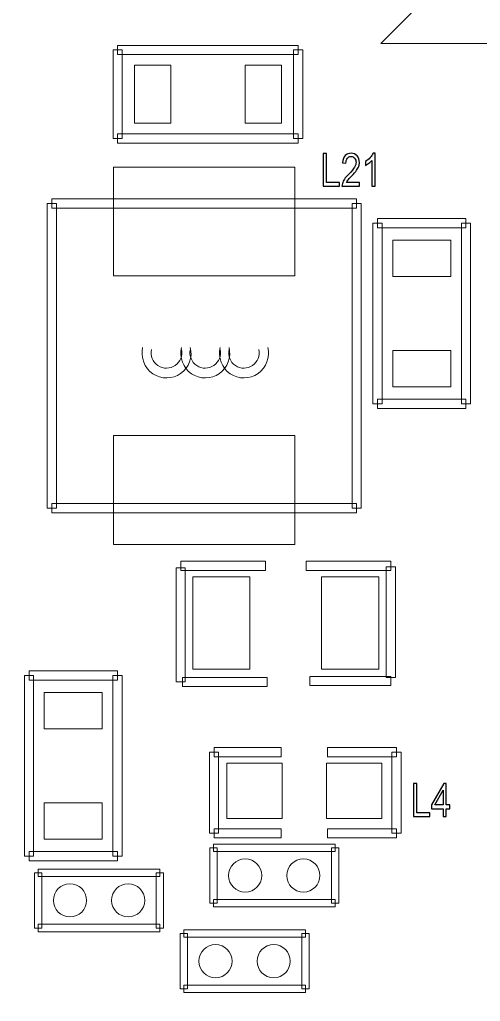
# Model space of a CAD drawing. Header units: millimetres. Extents: x -32 to 79, y -57 to 20.
# Drawn here: x -13.35 to -7, y -28.78 to -15.25 of the extents above; entities that cross this region are included whole.
import ezdxf

# ---------------------------------------------------------------- set-up
doc = ezdxf.new("R2010")
doc.units = ezdxf.units.MM
doc.header["$MEASUREMENT"] = 0
for name, color, linetype in [('BG_OUTLINE', 7, 'Continuous'), ('PG_SILKSCREEN_TOP', 7, 'Continuous'), ('PIN_TOP', 7, 'Continuous'), ('RD_SILKSCREEN_TOP', 7, 'Continuous')]:
    doc.layers.add(name, color=color, linetype=linetype)

msp = doc.modelspace()

# ---------------------------------------------------------------- linework, layer by layer
at = {"layer": 'BG_OUTLINE', "lineweight": 9}
msp.add_open_spline([(-31.5602, -57.3483), (-31.5602, -57.3483), (-31.5602, 2.6515), (-31.5602, 2.6515), (-31.5602, 2.6515), (-31.5602, 2.6515), (48.4395, 2.6515), (48.4395, 2.6515), (48.4395, 2.6515), (48.4395, 2.6515), (48.4395, -57.3483), (48.4395, -57.3483), (48.4395, -57.3483), (48.4395, -57.3483), (-31.5602, -57.3483), (-31.5602, -57.3483)], degree=3, knots=[0, 0, 0, 0, 0.25, 0.25, 0.25, 0.25, 0.5, 0.5, 0.5, 0.5, 0.75, 0.75, 0.75, 0.75, 1, 1, 1, 1], dxfattribs=at)
at = {"layer": 'PG_SILKSCREEN_TOP', "lineweight": 9}
for points, knots in [([(-6.5946, -13.7988), (-6.5946, -13.7988), (-8.3726, -15.5768), (-8.3726, -15.5768), (-8.3726, -15.5768), (-8.3726, -15.5768), (-6.5946, -15.5768), (-6.5946, -15.5768), (-6.5946, -15.5768), (-6.5946, -15.5768), (-6.5946, -13.7988), (-6.5946, -13.7988)], [0, 0, 0, 0, 0.3333333, 0.3333333, 0.3333333, 0.3333333, 0.6666667, 0.6666667, 0.6666667, 0.6666667, 1, 1, 1, 1]), ([(-12.0657, -15.6669), (-12.0657, -15.6669), (-11.9387, -15.6669), (-11.9387, -15.6669), (-11.9387, -15.6669), (-11.9387, -15.6669), (-11.9387, -16.8861), (-11.9387, -16.8861), (-11.9387, -16.8861), (-11.9387, -16.8861), (-12.0657, -16.8861), (-12.0657, -16.8861), (-12.0657, -16.8861), (-12.0657, -16.8861), (-12.0657, -15.6669), (-12.0657, -15.6669)], [0, 0, 0, 0, 0.25, 0.25, 0.25, 0.25, 0.5, 0.5, 0.5, 0.5, 0.75, 0.75, 0.75, 0.75, 1, 1, 1, 1]), ([(-9.513, -15.6034), (-9.513, -15.6034), (-9.513, -15.7304), (-9.513, -15.7304), (-9.513, -15.7304), (-9.513, -15.7304), (-12.0022, -15.7304), (-12.0022, -15.7304), (-12.0022, -15.7304), (-12.0022, -15.7304), (-12.0022, -15.6034), (-12.0022, -15.6034), (-12.0022, -15.6034), (-12.0022, -15.6034), (-9.513, -15.6034), (-9.513, -15.6034)], [0, 0, 0, 0, 0.25, 0.25, 0.25, 0.25, 0.5, 0.5, 0.5, 0.5, 0.75, 0.75, 0.75, 0.75, 1, 1, 1, 1]), ([(-9.4495, -16.8861), (-9.4495, -16.8861), (-9.5765, -16.8861), (-9.5765, -16.8861), (-9.5765, -16.8861), (-9.5765, -16.8861), (-9.5765, -15.6669), (-9.5765, -15.6669), (-9.5765, -15.6669), (-9.5765, -15.6669), (-9.4495, -15.6669), (-9.4495, -15.6669), (-9.4495, -15.6669), (-9.4495, -15.6669), (-9.4495, -16.8861), (-9.4495, -16.8861)], [0, 0, 0, 0, 0.25, 0.25, 0.25, 0.25, 0.5, 0.5, 0.5, 0.5, 0.75, 0.75, 0.75, 0.75, 1, 1, 1, 1]), ([(-12.0022, -16.9496), (-12.0022, -16.9496), (-12.0022, -16.8226), (-12.0022, -16.8226), (-12.0022, -16.8226), (-12.0022, -16.8226), (-9.513, -16.8226), (-9.513, -16.8226), (-9.513, -16.8226), (-9.513, -16.8226), (-9.513, -16.9496), (-9.513, -16.9496), (-9.513, -16.9496), (-9.513, -16.9496), (-12.0022, -16.9496), (-12.0022, -16.9496)], [0, 0, 0, 0, 0.25, 0.25, 0.25, 0.25, 0.5, 0.5, 0.5, 0.5, 0.75, 0.75, 0.75, 0.75, 1, 1, 1, 1]), ([(-8.7083, -17.7198), (-8.7083, -17.7198), (-8.7083, -17.8468), (-8.7083, -17.8468), (-8.7083, -17.8468), (-8.7083, -17.8468), (-12.9085, -17.8468), (-12.9085, -17.8468), (-12.9085, -17.8468), (-12.9085, -17.8468), (-12.9085, -17.7198), (-12.9085, -17.7198), (-12.9085, -17.7198), (-12.9085, -17.7198), (-8.7083, -17.7198), (-8.7083, -17.7198)], [0, 0, 0, 0, 0.25, 0.25, 0.25, 0.25, 0.5, 0.5, 0.5, 0.5, 0.75, 0.75, 0.75, 0.75, 1, 1, 1, 1]), ([(-12.972, -17.7833), (-12.972, -17.7833), (-12.845, -17.7833), (-12.845, -17.7833), (-12.845, -17.7833), (-12.845, -17.7833), (-12.845, -21.9834), (-12.845, -21.9834), (-12.845, -21.9834), (-12.845, -21.9834), (-12.972, -21.9834), (-12.972, -21.9834), (-12.972, -21.9834), (-12.972, -21.9834), (-12.972, -17.7833), (-12.972, -17.7833)], [0, 0, 0, 0, 0.25, 0.25, 0.25, 0.25, 0.5, 0.5, 0.5, 0.5, 0.75, 0.75, 0.75, 0.75, 1, 1, 1, 1]), ([(-8.6448, -21.9834), (-8.6448, -21.9834), (-8.7718, -21.9834), (-8.7718, -21.9834), (-8.7718, -21.9834), (-8.7718, -21.9834), (-8.7718, -17.7833), (-8.7718, -17.7833), (-8.7718, -17.7833), (-8.7718, -17.7833), (-8.6448, -17.7833), (-8.6448, -17.7833), (-8.6448, -17.7833), (-8.6448, -17.7833), (-8.6448, -21.9834), (-8.6448, -21.9834)], [0, 0, 0, 0, 0.25, 0.25, 0.25, 0.25, 0.5, 0.5, 0.5, 0.5, 0.75, 0.75, 0.75, 0.75, 1, 1, 1, 1]), ([(-7.2016, -17.991), (-7.2016, -17.991), (-7.2016, -18.118), (-7.2016, -18.118), (-7.2016, -18.118), (-7.2016, -18.118), (-8.4208, -18.118), (-8.4208, -18.118), (-8.4208, -18.118), (-8.4208, -18.118), (-8.4208, -17.991), (-8.4208, -17.991), (-8.4208, -17.991), (-8.4208, -17.991), (-7.2016, -17.991), (-7.2016, -17.991)], [0, 0, 0, 0, 0.25, 0.25, 0.25, 0.25, 0.5, 0.5, 0.5, 0.5, 0.75, 0.75, 0.75, 0.75, 1, 1, 1, 1]), ([(-8.4843, -18.0545), (-8.4843, -18.0545), (-8.3573, -18.0545), (-8.3573, -18.0545), (-8.3573, -18.0545), (-8.3573, -18.0545), (-8.3573, -20.5437), (-8.3573, -20.5437), (-8.3573, -20.5437), (-8.3573, -20.5437), (-8.4843, -20.5437), (-8.4843, -20.5437), (-8.4843, -20.5437), (-8.4843, -20.5437), (-8.4843, -18.0545), (-8.4843, -18.0545)], [0, 0, 0, 0, 0.25, 0.25, 0.25, 0.25, 0.5, 0.5, 0.5, 0.5, 0.75, 0.75, 0.75, 0.75, 1, 1, 1, 1]), ([(-7.1381, -20.5437), (-7.1381, -20.5437), (-7.2651, -20.5437), (-7.2651, -20.5437), (-7.2651, -20.5437), (-7.2651, -20.5437), (-7.2651, -18.0545), (-7.2651, -18.0545), (-7.2651, -18.0545), (-7.2651, -18.0545), (-7.1381, -18.0545), (-7.1381, -18.0545), (-7.1381, -18.0545), (-7.1381, -18.0545), (-7.1381, -20.5437), (-7.1381, -20.5437)], [0, 0, 0, 0, 0.25, 0.25, 0.25, 0.25, 0.5, 0.5, 0.5, 0.5, 0.75, 0.75, 0.75, 0.75, 1, 1, 1, 1]), ([(-11.0008, -19.7663), (-10.9666, -19.9021), (-11.0195, -20.0449), (-11.1339, -20.1256), (-11.1339, -20.1256), (-11.2483, -20.2064), (-11.4006, -20.2083), (-11.5171, -20.1306), (-11.5171, -20.1306), (-11.6335, -20.0529), (-11.6884, -19.9043), (-11.6577, -19.7677)], [0, 0, 0, 0, 0.3333333, 0.3333333, 0.3333333, 0.3333333, 0.6666667, 0.6666667, 0.6666667, 0.6666667, 1, 1, 1, 1]), ([(-11.5339, -19.7958), (-11.5533, -19.8804), (-11.5186, -19.9684), (-11.4466, -20.0169), (-11.4466, -20.0169), (-11.3745, -20.0655), (-11.28, -20.0647), (-11.2088, -20.015), (-11.2088, -20.015), (-11.1376, -19.9652), (-11.1032, -19.8815), (-11.124, -19.7971)], [0, 0, 0, 0, 0.3333333, 0.3333333, 0.3333333, 0.3333333, 0.6666667, 0.6666667, 0.6666667, 0.6666667, 1, 1, 1, 1]), ([(-10.4674, -19.7663), (-10.4332, -19.9021), (-10.4861, -20.0449), (-10.6005, -20.1256), (-10.6005, -20.1256), (-10.7149, -20.2064), (-10.8672, -20.2083), (-10.9837, -20.1306), (-10.9837, -20.1306), (-11.1001, -20.0529), (-11.155, -19.9043), (-11.1243, -19.7677)], [0, 0, 0, 0, 0.3333333, 0.3333333, 0.3333333, 0.3333333, 0.6666667, 0.6666667, 0.6666667, 0.6666667, 1, 1, 1, 1]), ([(-11.0005, -19.7958), (-11.0199, -19.8804), (-10.9852, -19.9684), (-10.9132, -20.0169), (-10.9132, -20.0169), (-10.8411, -20.0655), (-10.7466, -20.0647), (-10.6754, -20.015), (-10.6754, -20.015), (-10.6042, -19.9652), (-10.5698, -19.8815), (-10.5906, -19.7971)], [0, 0, 0, 0, 0.3333333, 0.3333333, 0.3333333, 0.3333333, 0.6666667, 0.6666667, 0.6666667, 0.6666667, 1, 1, 1, 1]), ([(-9.934, -19.7663), (-9.8998, -19.9021), (-9.9527, -20.0449), (-10.0671, -20.1256), (-10.0671, -20.1256), (-10.1815, -20.2064), (-10.3338, -20.2083), (-10.4503, -20.1306), (-10.4503, -20.1306), (-10.5667, -20.0529), (-10.6216, -19.9043), (-10.5909, -19.7677)], [0, 0, 0, 0, 0.3333333, 0.3333333, 0.3333333, 0.3333333, 0.6666667, 0.6666667, 0.6666667, 0.6666667, 1, 1, 1, 1]), ([(-10.4671, -19.7958), (-10.4865, -19.8804), (-10.4518, -19.9684), (-10.3798, -20.0169), (-10.3798, -20.0169), (-10.3077, -20.0655), (-10.2132, -20.0647), (-10.142, -20.015), (-10.142, -20.015), (-10.0708, -19.9652), (-10.0364, -19.8815), (-10.0572, -19.7971)], [0, 0, 0, 0, 0.3333333, 0.3333333, 0.3333333, 0.3333333, 0.6666667, 0.6666667, 0.6666667, 0.6666667, 1, 1, 1, 1]), ([(-8.4208, -20.6072), (-8.4208, -20.6072), (-8.4208, -20.4802), (-8.4208, -20.4802), (-8.4208, -20.4802), (-8.4208, -20.4802), (-7.2016, -20.4802), (-7.2016, -20.4802), (-7.2016, -20.4802), (-7.2016, -20.4802), (-7.2016, -20.6072), (-7.2016, -20.6072), (-7.2016, -20.6072), (-7.2016, -20.6072), (-8.4208, -20.6072), (-8.4208, -20.6072)], [0, 0, 0, 0, 0.25, 0.25, 0.25, 0.25, 0.5, 0.5, 0.5, 0.5, 0.75, 0.75, 0.75, 0.75, 1, 1, 1, 1]), ([(-12.9085, -22.0469), (-12.9085, -22.0469), (-12.9085, -21.9199), (-12.9085, -21.9199), (-12.9085, -21.9199), (-12.9085, -21.9199), (-8.7083, -21.9199), (-8.7083, -21.9199), (-8.7083, -21.9199), (-8.7083, -21.9199), (-8.7083, -22.0469), (-8.7083, -22.0469), (-8.7083, -22.0469), (-8.7083, -22.0469), (-12.9085, -22.0469), (-12.9085, -22.0469)], [0, 0, 0, 0, 0.25, 0.25, 0.25, 0.25, 0.5, 0.5, 0.5, 0.5, 0.75, 0.75, 0.75, 0.75, 1, 1, 1, 1]), ([(-11.1335, -22.8412), (-11.1335, -22.8412), (-11.1335, -22.7142), (-11.1335, -22.7142), (-11.1335, -22.7142), (-11.1335, -22.7142), (-9.9651, -22.7142), (-9.9651, -22.7142), (-9.9651, -22.7142), (-9.9651, -22.7142), (-9.9651, -22.8412), (-9.9651, -22.8412), (-9.9651, -22.8412), (-9.9651, -22.8412), (-11.1335, -22.8412), (-11.1335, -22.8412)], [0, 0, 0, 0, 0.25, 0.25, 0.25, 0.25, 0.5, 0.5, 0.5, 0.5, 0.75, 0.75, 0.75, 0.75, 1, 1, 1, 1]), ([(-8.2379, -22.7142), (-8.2379, -22.7142), (-8.2379, -22.8412), (-8.2379, -22.8412), (-8.2379, -22.8412), (-8.2379, -22.8412), (-9.4063, -22.8412), (-9.4063, -22.8412), (-9.4063, -22.8412), (-9.4063, -22.8412), (-9.4063, -22.7142), (-9.4063, -22.7142), (-9.4063, -22.7142), (-9.4063, -22.7142), (-8.2379, -22.7142), (-8.2379, -22.7142)], [0, 0, 0, 0, 0.25, 0.25, 0.25, 0.25, 0.5, 0.5, 0.5, 0.5, 0.75, 0.75, 0.75, 0.75, 1, 1, 1, 1]), ([(-11.07, -24.3779), (-11.07, -24.3779), (-11.197, -24.3779), (-11.197, -24.3779), (-11.197, -24.3779), (-11.197, -24.3779), (-11.197, -22.8031), (-11.197, -22.8031), (-11.197, -22.8031), (-11.197, -22.8031), (-11.07, -22.8031), (-11.07, -22.8031), (-11.07, -22.8031), (-11.07, -22.8031), (-11.07, -24.3779), (-11.07, -24.3779)], [0, 0, 0, 0, 0.25, 0.25, 0.25, 0.25, 0.5, 0.5, 0.5, 0.5, 0.75, 0.75, 0.75, 0.75, 1, 1, 1, 1]), ([(-8.1744, -24.3144), (-8.1744, -24.3144), (-8.3014, -24.3144), (-8.3014, -24.3144), (-8.3014, -24.3144), (-8.3014, -24.3144), (-8.3014, -22.7904), (-8.3014, -22.7904), (-8.3014, -22.7904), (-8.3014, -22.7904), (-8.1744, -22.7904), (-8.1744, -22.7904), (-8.1744, -22.7904), (-8.1744, -22.7904), (-8.1744, -24.3144), (-8.1744, -24.3144)], [0, 0, 0, 0, 0.25, 0.25, 0.25, 0.25, 0.5, 0.5, 0.5, 0.5, 0.75, 0.75, 0.75, 0.75, 1, 1, 1, 1]), ([(-13.2875, -24.289), (-13.2875, -24.289), (-13.1605, -24.289), (-13.1605, -24.289), (-13.1605, -24.289), (-13.1605, -24.289), (-13.1605, -26.7782), (-13.1605, -26.7782), (-13.1605, -26.7782), (-13.1605, -26.7782), (-13.2875, -26.7782), (-13.2875, -26.7782), (-13.2875, -26.7782), (-13.2875, -26.7782), (-13.2875, -24.289), (-13.2875, -24.289)], [0, 0, 0, 0, 0.25, 0.25, 0.25, 0.25, 0.5, 0.5, 0.5, 0.5, 0.75, 0.75, 0.75, 0.75, 1, 1, 1, 1]), ([(-12.0048, -24.2255), (-12.0048, -24.2255), (-12.0048, -24.3525), (-12.0048, -24.3525), (-12.0048, -24.3525), (-12.0048, -24.3525), (-13.224, -24.3525), (-13.224, -24.3525), (-13.224, -24.3525), (-13.224, -24.3525), (-13.224, -24.2255), (-13.224, -24.2255), (-13.224, -24.2255), (-13.224, -24.2255), (-12.0048, -24.2255), (-12.0048, -24.2255)], [0, 0, 0, 0, 0.25, 0.25, 0.25, 0.25, 0.5, 0.5, 0.5, 0.5, 0.75, 0.75, 0.75, 0.75, 1, 1, 1, 1]), ([(-11.9413, -26.7782), (-11.9413, -26.7782), (-12.0683, -26.7782), (-12.0683, -26.7782), (-12.0683, -26.7782), (-12.0683, -26.7782), (-12.0683, -24.289), (-12.0683, -24.289), (-12.0683, -24.289), (-12.0683, -24.289), (-11.9413, -24.289), (-11.9413, -24.289), (-11.9413, -24.289), (-11.9413, -24.289), (-11.9413, -26.7782), (-11.9413, -26.7782)], [0, 0, 0, 0, 0.25, 0.25, 0.25, 0.25, 0.5, 0.5, 0.5, 0.5, 0.75, 0.75, 0.75, 0.75, 1, 1, 1, 1]), ([(-9.9397, -24.3144), (-9.9397, -24.3144), (-9.9397, -24.4414), (-9.9397, -24.4414), (-9.9397, -24.4414), (-9.9397, -24.4414), (-11.1081, -24.4414), (-11.1081, -24.4414), (-11.1081, -24.4414), (-11.1081, -24.4414), (-11.1081, -24.3144), (-11.1081, -24.3144), (-11.1081, -24.3144), (-11.1081, -24.3144), (-9.9397, -24.3144), (-9.9397, -24.3144)], [0, 0, 0, 0, 0.25, 0.25, 0.25, 0.25, 0.5, 0.5, 0.5, 0.5, 0.75, 0.75, 0.75, 0.75, 1, 1, 1, 1]), ([(-9.3555, -24.4287), (-9.3555, -24.4287), (-9.3555, -24.3017), (-9.3555, -24.3017), (-9.3555, -24.3017), (-9.3555, -24.3017), (-8.2379, -24.3017), (-8.2379, -24.3017), (-8.2379, -24.3017), (-8.2379, -24.3017), (-8.2379, -24.4287), (-8.2379, -24.4287), (-8.2379, -24.4287), (-8.2379, -24.4287), (-9.3555, -24.4287), (-9.3555, -24.4287)], [0, 0, 0, 0, 0.25, 0.25, 0.25, 0.25, 0.5, 0.5, 0.5, 0.5, 0.75, 0.75, 0.75, 0.75, 1, 1, 1, 1]), ([(-9.7467, -25.2821), (-9.7467, -25.2821), (-9.7467, -25.4091), (-9.7467, -25.4091), (-9.7467, -25.4091), (-9.7467, -25.4091), (-10.6738, -25.4091), (-10.6738, -25.4091), (-10.6738, -25.4091), (-10.6738, -25.4091), (-10.6738, -25.2821), (-10.6738, -25.2821), (-10.6738, -25.2821), (-10.6738, -25.2821), (-9.7467, -25.2821), (-9.7467, -25.2821)], [0, 0, 0, 0, 0.25, 0.25, 0.25, 0.25, 0.5, 0.5, 0.5, 0.5, 0.75, 0.75, 0.75, 0.75, 1, 1, 1, 1]), ([(-9.1117, -25.4091), (-9.1117, -25.4091), (-9.1117, -25.2821), (-9.1117, -25.2821), (-9.1117, -25.2821), (-9.1117, -25.2821), (-8.1592, -25.2821), (-8.1592, -25.2821), (-8.1592, -25.2821), (-8.1592, -25.2821), (-8.1592, -25.4091), (-8.1592, -25.4091), (-8.1592, -25.4091), (-8.1592, -25.4091), (-9.1117, -25.4091), (-9.1117, -25.4091)], [0, 0, 0, 0, 0.25, 0.25, 0.25, 0.25, 0.5, 0.5, 0.5, 0.5, 0.75, 0.75, 0.75, 0.75, 1, 1, 1, 1]), ([(-10.7373, -25.3456), (-10.7373, -25.3456), (-10.6103, -25.3456), (-10.6103, -25.3456), (-10.6103, -25.3456), (-10.6103, -25.3456), (-10.6103, -26.4632), (-10.6103, -26.4632), (-10.6103, -26.4632), (-10.6103, -26.4632), (-10.7373, -26.4632), (-10.7373, -26.4632), (-10.7373, -26.4632), (-10.7373, -26.4632), (-10.7373, -25.3456), (-10.7373, -25.3456)], [0, 0, 0, 0, 0.25, 0.25, 0.25, 0.25, 0.5, 0.5, 0.5, 0.5, 0.75, 0.75, 0.75, 0.75, 1, 1, 1, 1]), ([(-8.2227, -25.3456), (-8.2227, -25.3456), (-8.0957, -25.3456), (-8.0957, -25.3456), (-8.0957, -25.3456), (-8.0957, -25.3456), (-8.0957, -26.4632), (-8.0957, -26.4632), (-8.0957, -26.4632), (-8.0957, -26.4632), (-8.2227, -26.4632), (-8.2227, -26.4632), (-8.2227, -26.4632), (-8.2227, -26.4632), (-8.2227, -25.3456), (-8.2227, -25.3456)], [0, 0, 0, 0, 0.25, 0.25, 0.25, 0.25, 0.5, 0.5, 0.5, 0.5, 0.75, 0.75, 0.75, 0.75, 1, 1, 1, 1]), ([(-10.6738, -26.5267), (-10.6738, -26.5267), (-10.6738, -26.3997), (-10.6738, -26.3997), (-10.6738, -26.3997), (-10.6738, -26.3997), (-9.7467, -26.3997), (-9.7467, -26.3997), (-9.7467, -26.3997), (-9.7467, -26.3997), (-9.7467, -26.5267), (-9.7467, -26.5267), (-9.7467, -26.5267), (-9.7467, -26.5267), (-10.6738, -26.5267), (-10.6738, -26.5267)], [0, 0, 0, 0, 0.25, 0.25, 0.25, 0.25, 0.5, 0.5, 0.5, 0.5, 0.75, 0.75, 0.75, 0.75, 1, 1, 1, 1]), ([(-8.1592, -26.3997), (-8.1592, -26.3997), (-8.1592, -26.5267), (-8.1592, -26.5267), (-8.1592, -26.5267), (-8.1592, -26.5267), (-9.1117, -26.5267), (-9.1117, -26.5267), (-9.1117, -26.5267), (-9.1117, -26.5267), (-9.1117, -26.3997), (-9.1117, -26.3997), (-9.1117, -26.3997), (-9.1117, -26.3997), (-8.1592, -26.3997), (-8.1592, -26.3997)], [0, 0, 0, 0, 0.25, 0.25, 0.25, 0.25, 0.5, 0.5, 0.5, 0.5, 0.75, 0.75, 0.75, 0.75, 1, 1, 1, 1]), ([(-10.6814, -26.7159), (-10.6814, -26.7159), (-10.6814, -26.6143), (-10.6814, -26.6143), (-10.6814, -26.6143), (-10.6814, -26.6143), (-9.005, -26.6143), (-9.005, -26.6143), (-9.005, -26.6143), (-9.005, -26.6143), (-9.005, -26.7159), (-9.005, -26.7159), (-9.005, -26.7159), (-9.005, -26.7159), (-10.6814, -26.7159), (-10.6814, -26.7159)], [0, 0, 0, 0, 0.25, 0.25, 0.25, 0.25, 0.5, 0.5, 0.5, 0.5, 0.75, 0.75, 0.75, 0.75, 1, 1, 1, 1]), ([(-13.224, -26.8417), (-13.224, -26.8417), (-13.224, -26.7147), (-13.224, -26.7147), (-13.224, -26.7147), (-13.224, -26.7147), (-12.0048, -26.7147), (-12.0048, -26.7147), (-12.0048, -26.7147), (-12.0048, -26.7147), (-12.0048, -26.8417), (-12.0048, -26.8417), (-12.0048, -26.8417), (-12.0048, -26.8417), (-13.224, -26.8417), (-13.224, -26.8417)], [0, 0, 0, 0, 0.25, 0.25, 0.25, 0.25, 0.5, 0.5, 0.5, 0.5, 0.75, 0.75, 0.75, 0.75, 1, 1, 1, 1]), ([(-10.6306, -27.4271), (-10.6306, -27.4271), (-10.7322, -27.4271), (-10.7322, -27.4271), (-10.7322, -27.4271), (-10.7322, -27.4271), (-10.7322, -26.6651), (-10.7322, -26.6651), (-10.7322, -26.6651), (-10.7322, -26.6651), (-10.6306, -26.6651), (-10.6306, -26.6651), (-10.6306, -26.6651), (-10.6306, -26.6651), (-10.6306, -27.4271), (-10.6306, -27.4271)], [0, 0, 0, 0, 0.25, 0.25, 0.25, 0.25, 0.5, 0.5, 0.5, 0.5, 0.75, 0.75, 0.75, 0.75, 1, 1, 1, 1]), ([(-9.0558, -26.6651), (-9.0558, -26.6651), (-8.9542, -26.6651), (-8.9542, -26.6651), (-8.9542, -26.6651), (-8.9542, -26.6651), (-8.9542, -27.4271), (-8.9542, -27.4271), (-8.9542, -27.4271), (-8.9542, -27.4271), (-9.0558, -27.4271), (-9.0558, -27.4271), (-9.0558, -27.4271), (-9.0558, -27.4271), (-9.0558, -26.6651), (-9.0558, -26.6651)], [0, 0, 0, 0, 0.25, 0.25, 0.25, 0.25, 0.5, 0.5, 0.5, 0.5, 0.75, 0.75, 0.75, 0.75, 1, 1, 1, 1]), ([(-13.0462, -27.7688), (-13.0462, -27.7688), (-13.1478, -27.7688), (-13.1478, -27.7688), (-13.1478, -27.7688), (-13.1478, -27.7688), (-13.1478, -27.0068), (-13.1478, -27.0068), (-13.1478, -27.0068), (-13.1478, -27.0068), (-13.0462, -27.0068), (-13.0462, -27.0068), (-13.0462, -27.0068), (-13.0462, -27.0068), (-13.0462, -27.7688), (-13.0462, -27.7688)], [0, 0, 0, 0, 0.25, 0.25, 0.25, 0.25, 0.5, 0.5, 0.5, 0.5, 0.75, 0.75, 0.75, 0.75, 1, 1, 1, 1]), ([(-13.097, -27.0576), (-13.097, -27.0576), (-13.097, -26.956), (-13.097, -26.956), (-13.097, -26.956), (-13.097, -26.956), (-11.4206, -26.956), (-11.4206, -26.956), (-11.4206, -26.956), (-11.4206, -26.956), (-11.4206, -27.0576), (-11.4206, -27.0576), (-11.4206, -27.0576), (-11.4206, -27.0576), (-13.097, -27.0576), (-13.097, -27.0576)], [0, 0, 0, 0, 0.25, 0.25, 0.25, 0.25, 0.5, 0.5, 0.5, 0.5, 0.75, 0.75, 0.75, 0.75, 1, 1, 1, 1]), ([(-11.4714, -27.0068), (-11.4714, -27.0068), (-11.3698, -27.0068), (-11.3698, -27.0068), (-11.3698, -27.0068), (-11.3698, -27.0068), (-11.3698, -27.7688), (-11.3698, -27.7688), (-11.3698, -27.7688), (-11.3698, -27.7688), (-11.4714, -27.7688), (-11.4714, -27.7688), (-11.4714, -27.7688), (-11.4714, -27.7688), (-11.4714, -27.0068), (-11.4714, -27.0068)], [0, 0, 0, 0, 0.25, 0.25, 0.25, 0.25, 0.5, 0.5, 0.5, 0.5, 0.75, 0.75, 0.75, 0.75, 1, 1, 1, 1]), ([(-9.005, -27.3763), (-9.005, -27.3763), (-9.005, -27.4779), (-9.005, -27.4779), (-9.005, -27.4779), (-9.005, -27.4779), (-10.6814, -27.4779), (-10.6814, -27.4779), (-10.6814, -27.4779), (-10.6814, -27.4779), (-10.6814, -27.3763), (-10.6814, -27.3763), (-10.6814, -27.3763), (-10.6814, -27.3763), (-9.005, -27.3763), (-9.005, -27.3763)], [0, 0, 0, 0, 0.25, 0.25, 0.25, 0.25, 0.5, 0.5, 0.5, 0.5, 0.75, 0.75, 0.75, 0.75, 1, 1, 1, 1]), ([(-11.4206, -27.718), (-11.4206, -27.718), (-11.4206, -27.8196), (-11.4206, -27.8196), (-11.4206, -27.8196), (-11.4206, -27.8196), (-13.097, -27.8196), (-13.097, -27.8196), (-13.097, -27.8196), (-13.097, -27.8196), (-13.097, -27.718), (-13.097, -27.718), (-13.097, -27.718), (-13.097, -27.718), (-11.4206, -27.718), (-11.4206, -27.718)], [0, 0, 0, 0, 0.25, 0.25, 0.25, 0.25, 0.5, 0.5, 0.5, 0.5, 0.75, 0.75, 0.75, 0.75, 1, 1, 1, 1]), ([(-11.0396, -28.607), (-11.0396, -28.607), (-11.1412, -28.607), (-11.1412, -28.607), (-11.1412, -28.607), (-11.1412, -28.607), (-11.1412, -27.845), (-11.1412, -27.845), (-11.1412, -27.845), (-11.1412, -27.845), (-11.0396, -27.845), (-11.0396, -27.845), (-11.0396, -27.845), (-11.0396, -27.845), (-11.0396, -28.607), (-11.0396, -28.607)], [0, 0, 0, 0, 0.25, 0.25, 0.25, 0.25, 0.5, 0.5, 0.5, 0.5, 0.75, 0.75, 0.75, 0.75, 1, 1, 1, 1]), ([(-11.0904, -27.8958), (-11.0904, -27.8958), (-11.0904, -27.7942), (-11.0904, -27.7942), (-11.0904, -27.7942), (-11.0904, -27.7942), (-9.414, -27.7942), (-9.414, -27.7942), (-9.414, -27.7942), (-9.414, -27.7942), (-9.414, -27.8958), (-9.414, -27.8958), (-9.414, -27.8958), (-9.414, -27.8958), (-11.0904, -27.8958), (-11.0904, -27.8958)], [0, 0, 0, 0, 0.25, 0.25, 0.25, 0.25, 0.5, 0.5, 0.5, 0.5, 0.75, 0.75, 0.75, 0.75, 1, 1, 1, 1]), ([(-9.4648, -27.845), (-9.4648, -27.845), (-9.3632, -27.845), (-9.3632, -27.845), (-9.3632, -27.845), (-9.3632, -27.845), (-9.3632, -28.607), (-9.3632, -28.607), (-9.3632, -28.607), (-9.3632, -28.607), (-9.4648, -28.607), (-9.4648, -28.607), (-9.4648, -28.607), (-9.4648, -28.607), (-9.4648, -27.845), (-9.4648, -27.845)], [0, 0, 0, 0, 0.25, 0.25, 0.25, 0.25, 0.5, 0.5, 0.5, 0.5, 0.75, 0.75, 0.75, 0.75, 1, 1, 1, 1]), ([(-9.414, -28.5562), (-9.414, -28.5562), (-9.414, -28.6578), (-9.414, -28.6578), (-9.414, -28.6578), (-9.414, -28.6578), (-11.0904, -28.6578), (-11.0904, -28.6578), (-11.0904, -28.6578), (-11.0904, -28.6578), (-11.0904, -28.5562), (-11.0904, -28.5562), (-11.0904, -28.5562), (-11.0904, -28.5562), (-9.414, -28.5562), (-9.414, -28.5562)], [0, 0, 0, 0, 0.25, 0.25, 0.25, 0.25, 0.5, 0.5, 0.5, 0.5, 0.75, 0.75, 0.75, 0.75, 1, 1, 1, 1])]:
    msp.add_open_spline(points, degree=3, knots=knots, dxfattribs=at)
at = {"layer": 'PIN_TOP', "lineweight": 9}
for points in [[(-11.7698, -16.6766), (-11.7698, -16.6766), (-11.7698, -15.8765), (-11.7698, -15.8765), (-11.7698, -15.8765), (-11.7698, -15.8765), (-11.2697, -15.8765), (-11.2697, -15.8765), (-11.2697, -15.8765), (-11.2697, -15.8765), (-11.2697, -16.6766), (-11.2697, -16.6766), (-11.2697, -16.6766), (-11.2697, -16.6766), (-11.7698, -16.6766), (-11.7698, -16.6766)], [(-10.2458, -16.6766), (-10.2458, -16.6766), (-10.2458, -15.8765), (-10.2458, -15.8765), (-10.2458, -15.8765), (-10.2458, -15.8765), (-9.7457, -15.8765), (-9.7457, -15.8765), (-9.7457, -15.8765), (-9.7457, -15.8765), (-9.7457, -16.6766), (-9.7457, -16.6766), (-9.7457, -16.6766), (-9.7457, -16.6766), (-10.2458, -16.6766), (-10.2458, -16.6766)], [(-12.0585, -17.2813), (-12.0585, -17.2813), (-9.5584, -17.2813), (-9.5584, -17.2813), (-9.5584, -17.2813), (-9.5584, -17.2813), (-9.5584, -18.7815), (-9.5584, -18.7815), (-9.5584, -18.7815), (-9.5584, -18.7815), (-12.0585, -18.7815), (-12.0585, -18.7815), (-12.0585, -18.7815), (-12.0585, -18.7815), (-12.0585, -17.2813), (-12.0585, -17.2813)], [(-8.2113, -18.2871), (-8.2113, -18.2871), (-7.4112, -18.2871), (-7.4112, -18.2871), (-7.4112, -18.2871), (-7.4112, -18.2871), (-7.4112, -18.7872), (-7.4112, -18.7872), (-7.4112, -18.7872), (-7.4112, -18.7872), (-8.2113, -18.7872), (-8.2113, -18.7872), (-8.2113, -18.7872), (-8.2113, -18.7872), (-8.2113, -18.2871), (-8.2113, -18.2871)], [(-8.2113, -19.8111), (-8.2113, -19.8111), (-7.4112, -19.8111), (-7.4112, -19.8111), (-7.4112, -19.8111), (-7.4112, -19.8111), (-7.4112, -20.3112), (-7.4112, -20.3112), (-7.4112, -20.3112), (-7.4112, -20.3112), (-8.2113, -20.3112), (-8.2113, -20.3112), (-8.2113, -20.3112), (-8.2113, -20.3112), (-8.2113, -19.8111), (-8.2113, -19.8111)], [(-12.0585, -20.9814), (-12.0585, -20.9814), (-9.5584, -20.9814), (-9.5584, -20.9814), (-9.5584, -20.9814), (-9.5584, -20.9814), (-9.5584, -22.4815), (-9.5584, -22.4815), (-9.5584, -22.4815), (-9.5584, -22.4815), (-12.0585, -22.4815), (-12.0585, -22.4815), (-12.0585, -22.4815), (-12.0585, -22.4815), (-12.0585, -20.9814), (-12.0585, -20.9814)], [(-10.181, -22.9301), (-10.181, -22.9301), (-10.181, -24.2001), (-10.181, -24.2001), (-10.181, -24.2001), (-10.181, -24.2001), (-10.9684, -24.2001), (-10.9684, -24.2001), (-10.9684, -24.2001), (-10.9684, -24.2001), (-10.9684, -22.9301), (-10.9684, -22.9301), (-10.9684, -22.9301), (-10.9684, -22.9301), (-10.181, -22.9301), (-10.181, -22.9301)], [(-8.403, -22.9301), (-8.403, -22.9301), (-8.403, -24.2001), (-8.403, -24.2001), (-8.403, -24.2001), (-8.403, -24.2001), (-9.1904, -24.2001), (-9.1904, -24.2001), (-9.1904, -24.2001), (-9.1904, -24.2001), (-9.1904, -22.9301), (-9.1904, -22.9301), (-9.1904, -22.9301), (-9.1904, -22.9301), (-8.403, -22.9301), (-8.403, -22.9301)], [(-13.0144, -24.5215), (-13.0144, -24.5215), (-12.2143, -24.5215), (-12.2143, -24.5215), (-12.2143, -24.5215), (-12.2143, -24.5215), (-12.2143, -25.0216), (-12.2143, -25.0216), (-12.2143, -25.0216), (-12.2143, -25.0216), (-13.0144, -25.0216), (-13.0144, -25.0216), (-13.0144, -25.0216), (-13.0144, -25.0216), (-13.0144, -24.5215), (-13.0144, -24.5215)], [(-10.496, -26.26), (-10.496, -26.26), (-10.496, -25.498), (-10.496, -25.498), (-10.496, -25.498), (-10.496, -25.498), (-9.734, -25.498), (-9.734, -25.498), (-9.734, -25.498), (-9.734, -25.498), (-9.734, -26.26), (-9.734, -26.26), (-9.734, -26.26), (-9.734, -26.26), (-10.496, -26.26), (-10.496, -26.26)], [(-9.1244, -26.26), (-9.1244, -26.26), (-9.1244, -25.498), (-9.1244, -25.498), (-9.1244, -25.498), (-9.1244, -25.498), (-8.3624, -25.498), (-8.3624, -25.498), (-8.3624, -25.498), (-8.3624, -25.498), (-8.3624, -26.26), (-8.3624, -26.26), (-8.3624, -26.26), (-8.3624, -26.26), (-9.1244, -26.26), (-9.1244, -26.26)], [(-13.0144, -26.0455), (-13.0144, -26.0455), (-12.2143, -26.0455), (-12.2143, -26.0455), (-12.2143, -26.0455), (-12.2143, -26.0455), (-12.2143, -26.5456), (-12.2143, -26.5456), (-12.2143, -26.5456), (-12.2143, -26.5456), (-13.0144, -26.5456), (-13.0144, -26.5456), (-13.0144, -26.5456), (-13.0144, -26.5456), (-13.0144, -26.0455), (-13.0144, -26.0455)], [(-10.0154, -27.0461), (-10.0154, -26.9199), (-10.1178, -26.8175), (-10.244, -26.8175), (-10.244, -26.8175), (-10.3703, -26.8175), (-10.4726, -26.9199), (-10.4726, -27.0461), (-10.4726, -27.0461), (-10.4726, -27.1724), (-10.3703, -27.2747), (-10.244, -27.2747), (-10.244, -27.2747), (-10.1178, -27.2747), (-10.0154, -27.1724), (-10.0154, -27.0461)], [(-9.2138, -27.0461), (-9.2138, -26.9199), (-9.3161, -26.8175), (-9.4424, -26.8175), (-9.4424, -26.8175), (-9.5687, -26.8175), (-9.671, -26.9199), (-9.671, -27.0461), (-9.671, -27.0461), (-9.671, -27.1724), (-9.5687, -27.2747), (-9.4424, -27.2747), (-9.4424, -27.2747), (-9.3161, -27.2747), (-9.2138, -27.1724), (-9.2138, -27.0461)], [(-12.431, -27.3878), (-12.431, -27.2615), (-12.5333, -27.1592), (-12.6596, -27.1592), (-12.6596, -27.1592), (-12.7858, -27.1592), (-12.8882, -27.2615), (-12.8882, -27.3878), (-12.8882, -27.3878), (-12.8882, -27.514), (-12.7858, -27.6164), (-12.6596, -27.6164), (-12.6596, -27.6164), (-12.5333, -27.6164), (-12.431, -27.514), (-12.431, -27.3878)], [(-11.6293, -27.3878), (-11.6293, -27.2615), (-11.7317, -27.1592), (-11.8579, -27.1592), (-11.8579, -27.1592), (-11.9842, -27.1592), (-12.0865, -27.2615), (-12.0865, -27.3878), (-12.0865, -27.3878), (-12.0865, -27.514), (-11.9842, -27.6164), (-11.8579, -27.6164), (-11.8579, -27.6164), (-11.7317, -27.6164), (-11.6293, -27.514), (-11.6293, -27.3878)], [(-10.4244, -28.226), (-10.4244, -28.0997), (-10.5267, -27.9974), (-10.653, -27.9974), (-10.653, -27.9974), (-10.7792, -27.9974), (-10.8816, -28.0997), (-10.8816, -28.226), (-10.8816, -28.226), (-10.8816, -28.3522), (-10.7792, -28.4546), (-10.653, -28.4546), (-10.653, -28.4546), (-10.5267, -28.4546), (-10.4244, -28.3522), (-10.4244, -28.226)], [(-9.6227, -28.226), (-9.6227, -28.0997), (-9.7251, -27.9974), (-9.8513, -27.9974), (-9.8513, -27.9974), (-9.9776, -27.9974), (-10.0799, -28.0997), (-10.0799, -28.226), (-10.0799, -28.226), (-10.0799, -28.3522), (-9.9776, -28.4546), (-9.8513, -28.4546), (-9.8513, -28.4546), (-9.7251, -28.4546), (-9.6227, -28.3522), (-9.6227, -28.226)]]:
    msp.add_open_spline(points, degree=3, knots=[0, 0, 0, 0, 0.25, 0.25, 0.25, 0.25, 0.5, 0.5, 0.5, 0.5, 0.75, 0.75, 0.75, 0.75, 1, 1, 1, 1], dxfattribs=at)
at = {"layer": 'RD_SILKSCREEN_TOP', "color": 8}
for points, knots in [([(-9.171, -17.5465), (-9.171, -17.5465), (-9.171, -17.0919), (-9.171, -17.0919), (-9.171, -17.0919), (-9.171, -17.0919), (-9.1228, -17.0919), (-9.1228, -17.0919), (-9.1228, -17.0919), (-9.1228, -17.0919), (-9.1228, -17.4928), (-9.1228, -17.4928), (-9.1228, -17.4928), (-9.1228, -17.4928), (-8.9438, -17.4928), (-8.9438, -17.4928), (-8.9438, -17.4928), (-8.9438, -17.4928), (-8.9438, -17.5465), (-8.9438, -17.5465), (-8.9438, -17.5465), (-8.9438, -17.5465), (-9.171, -17.5465), (-9.171, -17.5465)], [0, 0, 0, 0, 0.1666667, 0.1666667, 0.1666667, 0.1666667, 0.3333333, 0.3333333, 0.3333333, 0.3333333, 0.5, 0.5, 0.5, 0.5, 0.6666667, 0.6666667, 0.6666667, 0.6666667, 0.8333333, 0.8333333, 0.8333333, 0.8333333, 1, 1, 1, 1]), ([(-8.6698, -17.4928), (-8.6698, -17.4928), (-8.6698, -17.5465), (-8.6698, -17.5465), (-8.6698, -17.5465), (-8.6698, -17.5465), (-8.9102, -17.5465), (-8.9102, -17.5465), (-8.9102, -17.5465), (-8.9106, -17.5331), (-8.9088, -17.5201), (-8.905, -17.5078), (-8.905, -17.5078), (-8.899, -17.4872), (-8.8891, -17.4671), (-8.8757, -17.4472), (-8.8757, -17.4472), (-8.8621, -17.4274), (-8.8426, -17.4045), (-8.8172, -17.3784), (-8.8172, -17.3784), (-8.7777, -17.3379), (-8.751, -17.3058), (-8.737, -17.2821), (-8.737, -17.2821), (-8.7232, -17.2585), (-8.7162, -17.2361), (-8.7162, -17.215), (-8.7162, -17.215), (-8.7162, -17.1929), (-8.7226, -17.1743), (-8.7352, -17.159), (-8.7352, -17.159), (-8.7479, -17.1439), (-8.7644, -17.1363), (-8.7847, -17.1363), (-8.7847, -17.1363), (-8.8062, -17.1363), (-8.8234, -17.1443), (-8.8362, -17.1605), (-8.8362, -17.1605), (-8.8492, -17.1766), (-8.8558, -17.1989), (-8.8559, -17.2274), (-8.8559, -17.2274), (-8.8559, -17.2274), (-8.9018, -17.2216), (-8.9018, -17.2216), (-8.9018, -17.2216), (-8.8986, -17.1787), (-8.8868, -17.1461), (-8.8663, -17.1237), (-8.8663, -17.1237), (-8.8458, -17.1013), (-8.8182, -17.09), (-8.7837, -17.09), (-8.7837, -17.09), (-8.7488, -17.09), (-8.7212, -17.1022), (-8.7009, -17.1263), (-8.7009, -17.1263), (-8.6805, -17.1506), (-8.6703, -17.1805), (-8.6703, -17.2163), (-8.6703, -17.2163), (-8.6703, -17.2345), (-8.6733, -17.2524), (-8.6793, -17.27), (-8.6793, -17.27), (-8.6852, -17.2875), (-8.6951, -17.306), (-8.709, -17.3254), (-8.709, -17.3254), (-8.7227, -17.3449), (-8.7457, -17.3716), (-8.7778, -17.4054), (-8.7778, -17.4054), (-8.8046, -17.4336), (-8.8217, -17.4526), (-8.8294, -17.4627), (-8.8294, -17.4627), (-8.837, -17.4726), (-8.8432, -17.4827), (-8.8482, -17.4928), (-8.8482, -17.4928), (-8.8482, -17.4928), (-8.6698, -17.4928), (-8.6698, -17.4928)], [0, 0, 0, 0, 0.0454545, 0.0454545, 0.0454545, 0.0454545, 0.0909091, 0.0909091, 0.0909091, 0.0909091, 0.1363636, 0.1363636, 0.1363636, 0.1363636, 0.1818182, 0.1818182, 0.1818182, 0.1818182, 0.2272727, 0.2272727, 0.2272727, 0.2272727, 0.2727273, 0.2727273, 0.2727273, 0.2727273, 0.3181818, 0.3181818, 0.3181818, 0.3181818, 0.3636364, 0.3636364, 0.3636364, 0.3636364, 0.4090909, 0.4090909, 0.4090909, 0.4090909, 0.4545455, 0.4545455, 0.4545455, 0.4545455, 0.5, 0.5, 0.5, 0.5, 0.5454545, 0.5454545, 0.5454545, 0.5454545, 0.5909091, 0.5909091, 0.5909091, 0.5909091, 0.6363636, 0.6363636, 0.6363636, 0.6363636, 0.6818182, 0.6818182, 0.6818182, 0.6818182, 0.7272727, 0.7272727, 0.7272727, 0.7272727, 0.7727273, 0.7727273, 0.7727273, 0.7727273, 0.8181818, 0.8181818, 0.8181818, 0.8181818, 0.8636364, 0.8636364, 0.8636364, 0.8636364, 0.9090909, 0.9090909, 0.9090909, 0.9090909, 0.9545455, 0.9545455, 0.9545455, 0.9545455, 1, 1, 1, 1]), ([(-8.4539, -17.5465), (-8.4539, -17.5465), (-8.4985, -17.5465), (-8.4985, -17.5465), (-8.4985, -17.5465), (-8.4985, -17.5465), (-8.4985, -17.1909), (-8.4985, -17.1909), (-8.4985, -17.1909), (-8.5093, -17.2037), (-8.5233, -17.2165), (-8.5407, -17.2293), (-8.5407, -17.2293), (-8.5583, -17.2421), (-8.5739, -17.2518), (-8.5878, -17.2581), (-8.5878, -17.2581), (-8.5878, -17.2581), (-8.5878, -17.2042), (-8.5878, -17.2042), (-8.5878, -17.2042), (-8.5629, -17.1895), (-8.541, -17.1717), (-8.5223, -17.1509), (-8.5223, -17.1509), (-8.5037, -17.1299), (-8.4904, -17.1097), (-8.4825, -17.09), (-8.4825, -17.09), (-8.4825, -17.09), (-8.4539, -17.09), (-8.4539, -17.09), (-8.4539, -17.09), (-8.4539, -17.09), (-8.4539, -17.5465), (-8.4539, -17.5465)], [0, 0, 0, 0, 0.1111111, 0.1111111, 0.1111111, 0.1111111, 0.2222222, 0.2222222, 0.2222222, 0.2222222, 0.3333333, 0.3333333, 0.3333333, 0.3333333, 0.4444444, 0.4444444, 0.4444444, 0.4444444, 0.5555556, 0.5555556, 0.5555556, 0.5555556, 0.6666667, 0.6666667, 0.6666667, 0.6666667, 0.7777778, 0.7777778, 0.7777778, 0.7777778, 0.8888889, 0.8888889, 0.8888889, 0.8888889, 1, 1, 1, 1]), ([(-7.9264, -26.2333), (-7.9264, -26.2333), (-7.9264, -25.7787), (-7.9264, -25.7787), (-7.9264, -25.7787), (-7.9264, -25.7787), (-7.8782, -25.7787), (-7.8782, -25.7787), (-7.8782, -25.7787), (-7.8782, -25.7787), (-7.8782, -26.1796), (-7.8782, -26.1796), (-7.8782, -26.1796), (-7.8782, -26.1796), (-7.6992, -26.1796), (-7.6992, -26.1796), (-7.6992, -26.1796), (-7.6992, -26.1796), (-7.6992, -26.2333), (-7.6992, -26.2333), (-7.6992, -26.2333), (-7.6992, -26.2333), (-7.9264, -26.2333), (-7.9264, -26.2333)], [0, 0, 0, 0, 0.1666667, 0.1666667, 0.1666667, 0.1666667, 0.3333333, 0.3333333, 0.3333333, 0.3333333, 0.5, 0.5, 0.5, 0.5, 0.6666667, 0.6666667, 0.6666667, 0.6666667, 0.8333333, 0.8333333, 0.8333333, 0.8333333, 1, 1, 1, 1]), ([(-7.5168, -26.2333), (-7.5168, -26.2333), (-7.5168, -26.1245), (-7.5168, -26.1245), (-7.5168, -26.1245), (-7.5168, -26.1245), (-7.6746, -26.1245), (-7.6746, -26.1245), (-7.6746, -26.1245), (-7.6746, -26.1245), (-7.6746, -26.0733), (-7.6746, -26.0733), (-7.6746, -26.0733), (-7.6746, -26.0733), (-7.5086, -25.7787), (-7.5086, -25.7787), (-7.5086, -25.7787), (-7.5086, -25.7787), (-7.4721, -25.7787), (-7.4721, -25.7787), (-7.4721, -25.7787), (-7.4721, -25.7787), (-7.4721, -26.0733), (-7.4721, -26.0733), (-7.4721, -26.0733), (-7.4721, -26.0733), (-7.423, -26.0733), (-7.423, -26.0733), (-7.423, -26.0733), (-7.423, -26.0733), (-7.423, -26.1245), (-7.423, -26.1245), (-7.423, -26.1245), (-7.423, -26.1245), (-7.4721, -26.1245), (-7.4721, -26.1245), (-7.4721, -26.1245), (-7.4721, -26.1245), (-7.4721, -26.2333), (-7.4721, -26.2333), (-7.4721, -26.2333), (-7.4721, -26.2333), (-7.5168, -26.2333), (-7.5168, -26.2333)], [0, 0, 0, 0, 0.0909091, 0.0909091, 0.0909091, 0.0909091, 0.1818182, 0.1818182, 0.1818182, 0.1818182, 0.2727273, 0.2727273, 0.2727273, 0.2727273, 0.3636364, 0.3636364, 0.3636364, 0.3636364, 0.4545455, 0.4545455, 0.4545455, 0.4545455, 0.5454545, 0.5454545, 0.5454545, 0.5454545, 0.6363636, 0.6363636, 0.6363636, 0.6363636, 0.7272727, 0.7272727, 0.7272727, 0.7272727, 0.8181818, 0.8181818, 0.8181818, 0.8181818, 0.9090909, 0.9090909, 0.9090909, 0.9090909, 1, 1, 1, 1]), ([(-7.5168, -26.0733), (-7.5168, -26.0733), (-7.5168, -25.8684), (-7.5168, -25.8684), (-7.5168, -25.8684), (-7.5168, -25.8684), (-7.6306, -26.0733), (-7.6306, -26.0733), (-7.6306, -26.0733), (-7.6306, -26.0733), (-7.5168, -26.0733), (-7.5168, -26.0733)], [0, 0, 0, 0, 0.3333333, 0.3333333, 0.3333333, 0.3333333, 0.6666667, 0.6666667, 0.6666667, 0.6666667, 1, 1, 1, 1])]:
    msp.add_open_spline(points, degree=3, knots=knots, dxfattribs=at)

doc.saveas('drawing.dxf')
